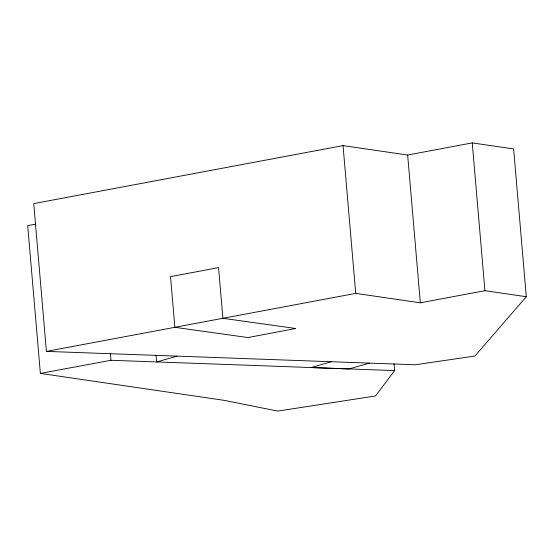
<?xml version="1.0" encoding="UTF-8"?>
<svg xmlns="http://www.w3.org/2000/svg" width="554" height="554" viewBox="0 0 554 554"><rect width="100%" height="100%" fill="white"/><g stroke="black" fill="none" stroke-linecap="round" stroke-linejoin="round"><path stroke-width="0.83" d="M394.053 363.715L394.642 370.591L375.46 395.978L277.769 411.096L224.315 400.369L40.373 373.41L27.7 225.623L35.352 224.204M526.3 296.722L474.951 356.028L415.368 364.781L46.411 351.395L33.746 203.609L343.044 145.605L407.654 155.03L472.25 142.904L513.627 148.936L526.3 296.722L484.923 290.691L420.327 302.816L355.716 293.391L46.411 351.395M331.361 361.734L311.119 367.558L349.048 368.936L369.435 363.105M177.045 356.146L156.657 361.942L156.062 355.066M40.373 373.41L110.952 360.28L394.642 370.591M472.25 142.904L484.923 290.691M407.654 155.03L420.327 302.816M343.044 145.605L355.716 293.391M110.364 353.41L110.952 360.28M295.691 328.494L247.957 337.559L174.87 327.31L170.521 276.64L218.56 267.63L222.902 318.301L295.691 328.494"/></g></svg>
